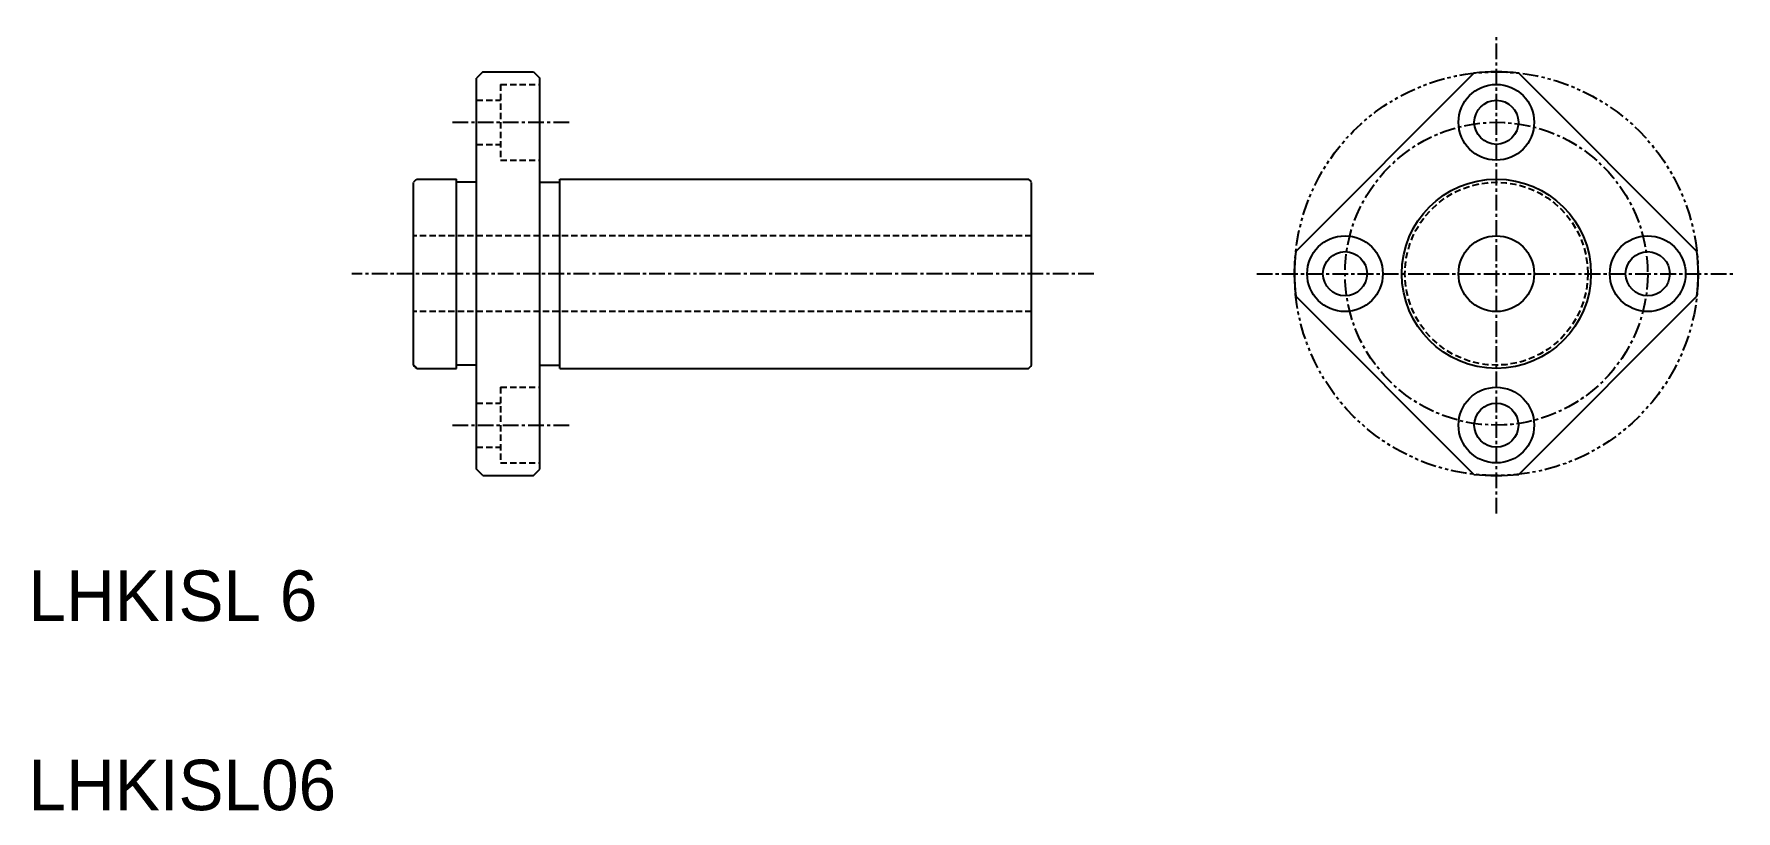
# Model space of a CAD drawing. Extents: x 249 to 384, y 156 to 218.
import ezdxf

# ---------------------------------------------------------------- set-up
doc = ezdxf.new("R2010")
doc.units = 0
for name, pattern in [('CENTER', [2, 1.25, -0.25, 0.25, -0.25]), ('DASHED', [0.75, 0.5, -0.25]), ('PHANTOM', [2.5, 1.25, -0.25, 0.25, -0.25, 0.25, -0.25])]:
    doc.linetypes.add(name, pattern=pattern)
doc.layers.get('0').update_dxf_attribs({"linetype": 'CONTINUOUS'})
doc.layers.add('CENTER', color=1, linetype='CENTER')

msp = doc.modelspace()

# ---------------------------------------------------------------- linework, layer by layer
at = {"color": 7, "linetype": 'CONTINUOUS'}
for p, q in [((284.52, 214.71), (284.02, 214.21)), ((284.52, 214.71), (288.52, 214.71)), ((288.52, 214.71), (289.02, 214.21)), ((363.09, 214.61), (348.97, 200.48)), ((380.77, 200.48), (366.64, 214.61)), ((284.02, 183.21), (284.02, 214.21)), ((289.02, 183.21), (289.02, 214.21)), ((279.02, 191.46), (279.02, 205.95)), ((279.3, 206.21), (282.42, 206.21)), ((282.42, 191.21), (282.42, 206.21)), ((284.02, 205.96), (282.42, 205.96)), ((289.02, 205.96), (290.62, 205.96)), ((290.62, 206.21), (327.77, 206.21)), ((290.62, 191.21), (290.62, 206.21)), ((328.02, 191.46), (328.02, 205.95)), ((363.09, 182.8), (348.97, 196.93)), ((380.77, 196.93), (366.64, 182.8)), ((279.27, 191.21), (282.42, 191.21)), ((284.02, 191.46), (282.42, 191.46)), ((284.02, 190.96), (284.02, 190.96)), ((289.02, 191.46), (290.62, 191.46)), ((289.02, 190.96), (289.02, 190.96)), ((290.62, 191.21), (327.77, 191.21)), ((284.52, 182.71), (284.02, 183.21)), ((284.52, 182.71), (288.52, 182.71)), ((288.52, 182.71), (289.02, 183.21))]:
    msp.add_line(p, q, dxfattribs=at)
at = {"color": 3, "linetype": 'DASHED'}
for p, q in [((285.92, 213.71), (285.92, 207.71)), ((285.92, 213.71), (289.02, 213.71)), ((284.02, 212.46), (285.92, 212.46)), ((284.02, 208.96), (285.92, 208.96)), ((285.92, 207.71), (289.02, 207.71)), ((328.02, 201.71), (279.02, 201.71)), ((328.02, 195.71), (279.02, 195.71)), ((285.92, 189.71), (285.92, 183.71)), ((285.92, 189.71), (289.02, 189.71)), ((284.02, 188.46), (285.92, 188.46)), ((284.02, 184.96), (285.92, 184.96)), ((285.92, 183.71), (289.02, 183.71))]:
    msp.add_line(p, q, dxfattribs=at)
at = {"color": 3, "linetype": 'PHANTOM'}
msp.add_circle((364.87, 198.71), 16, dxfattribs=at)
at = {"color": 7, "linetype": 'CONTINUOUS'}
for centre, radius in [((364.87, 210.71), 3), ((364.87, 210.71), 1.75), ((364.87, 198.71), 7.5), ((352.87, 198.71), 3), ((364.87, 198.71), 3), ((376.87, 198.71), 3), ((352.87, 198.71), 1.75), ((376.87, 198.71), 1.75), ((364.87, 186.71), 3), ((364.87, 186.71), 1.75)]:
    msp.add_circle(centre, radius, dxfattribs=at)
at = {"color": 3, "linetype": 'DASHED'}
msp.add_circle((364.87, 198.71), 7.25, dxfattribs=at)
at = {"color": 7, "linetype": 'CONTINUOUS'}
for centre, radius, start, end in [((364.87, 198.71), 16, 83.6248, 96.3752), ((279.77, 205.46), 0.9, 123.5573, 146.4427), ((327.27, 205.46), 0.9, 33.5573, 56.4427), ((364.87, 198.71), 16, 173.6248, 186.3752), ((364.87, 198.71), 16, 353.6248, 6.3752), ((279.77, 191.96), 0.9, 213.5573, 236.4427), ((279.8, 191.96), 0.9, 213.5573, 236.4427), ((327.27, 191.96), 0.9, 303.5573, 326.4427), ((364.87, 198.71), 16, 263.6248, 276.3752)]:
    msp.add_arc(centre, radius, start, end, dxfattribs=at)
at = {"layer": 'CENTER', "color": 1, "linetype": 'CENTER'}
for p, q in [((364.87, 179.71), (364.87, 217.71)), ((364.87, 179.71), (364.87, 217.71)), ((282.1, 210.71), (291.36, 210.71)), ((332.95, 198.71), (274.12, 198.71)), ((345.87, 198.71), (383.87, 198.71)), ((282.1, 186.71), (291.36, 186.71))]:
    msp.add_line(p, q, dxfattribs=at)
msp.add_circle((364.87, 198.71), 12, dxfattribs=at)

# ---------------------------------------------------------------- texts
at = {"color": 7, "linetype": 'CONTINUOUS'}
for s, p in [('LHKISL 6', (248.49, 171.19)), ('LHKISL06', (248.49, 156.19))]:
    msp.add_text(s, height=4, dxfattribs=at).set_placement(p)

doc.saveas('drawing.dxf')
